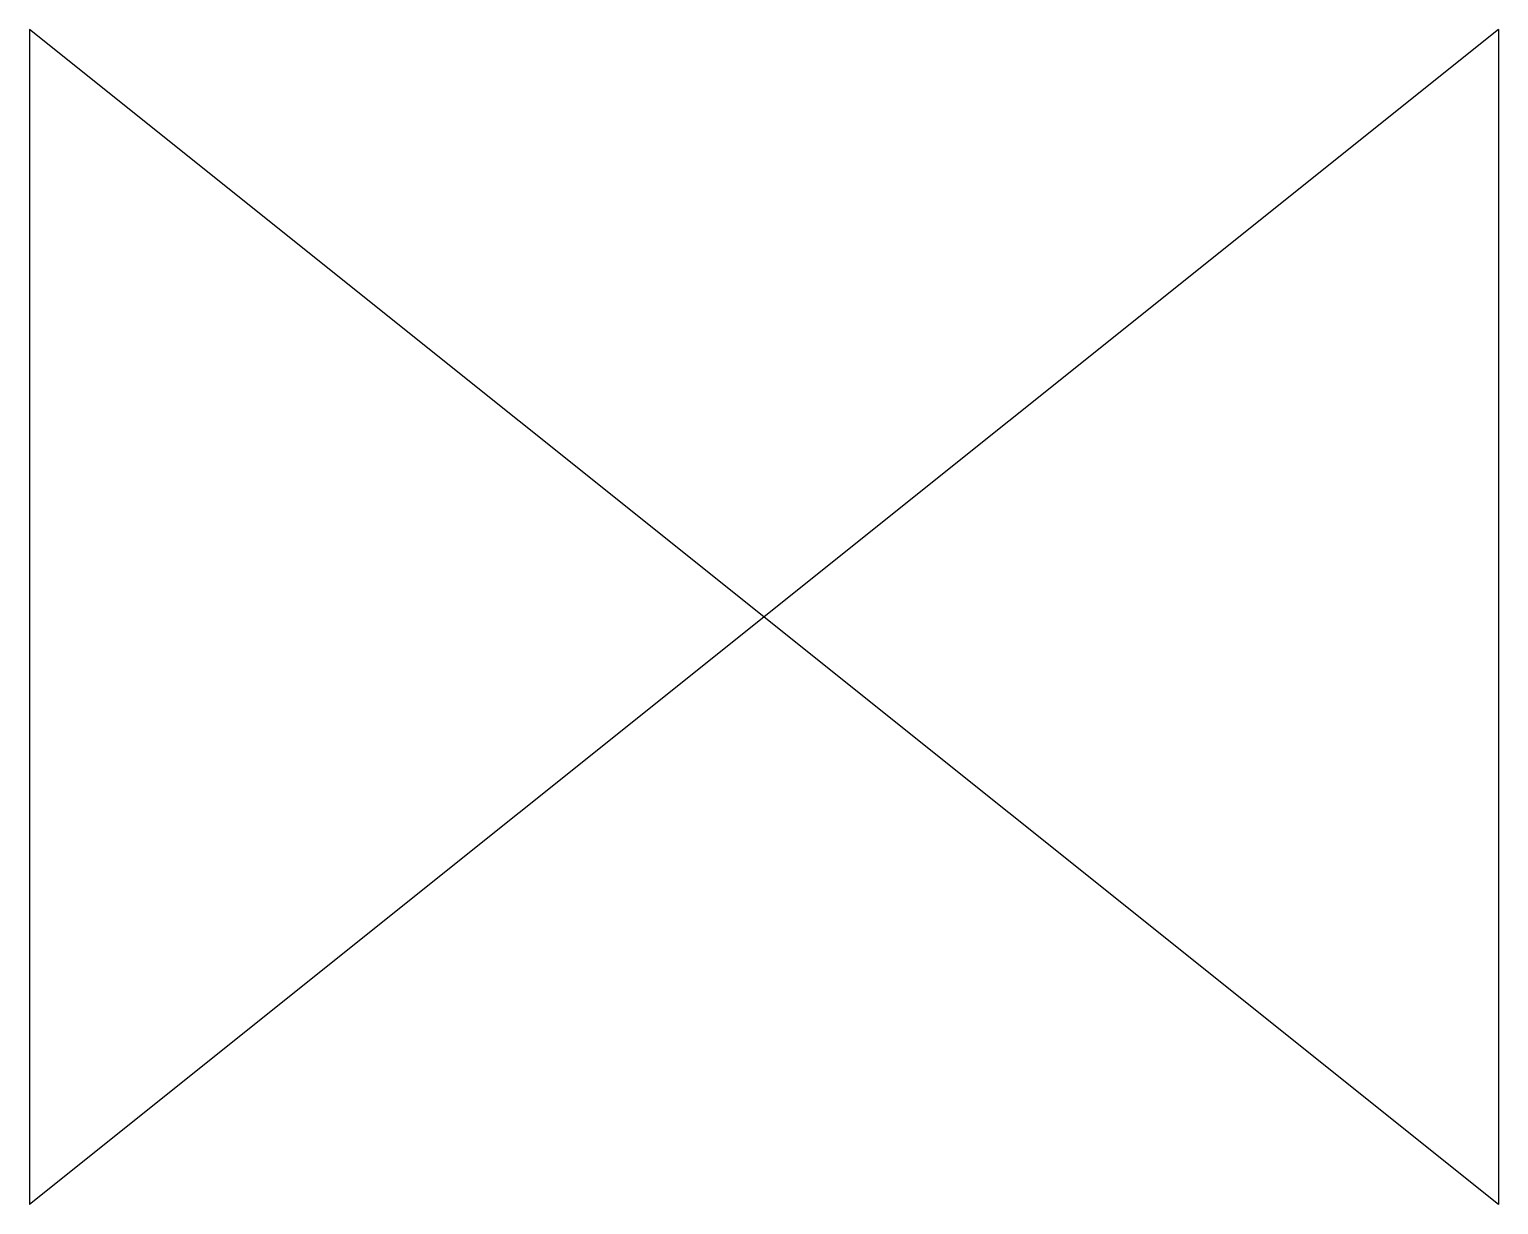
# Model space of a CAD drawing. Extents: x 78097.952 to 78098.069, y 45999.532 to 45999.626.
import ezdxf

# ---------------------------------------------------------------- set-up
doc = ezdxf.new("R2010")
doc.units = 0
doc.header["$LTSCALE"] = 96
doc.header["$MEASUREMENT"] = 0
doc.layers.get('0').update_dxf_attribs({"linetype": 'CONTINUOUS'})

msp = doc.modelspace()

# ---------------------------------------------------------------- linework, layer by layer
for p, q in [((78098.06918, 45999.62571), (78097.95194, 45999.53192)), ((78098.06918, 45999.53192), (78097.95194, 45999.62571)), ((78097.95194, 45999.62571), (78097.95194, 45999.53192)), ((78098.06918, 45999.62571), (78098.06918, 45999.53192))]:
    msp.add_line(p, q)

doc.saveas('drawing.dxf')
